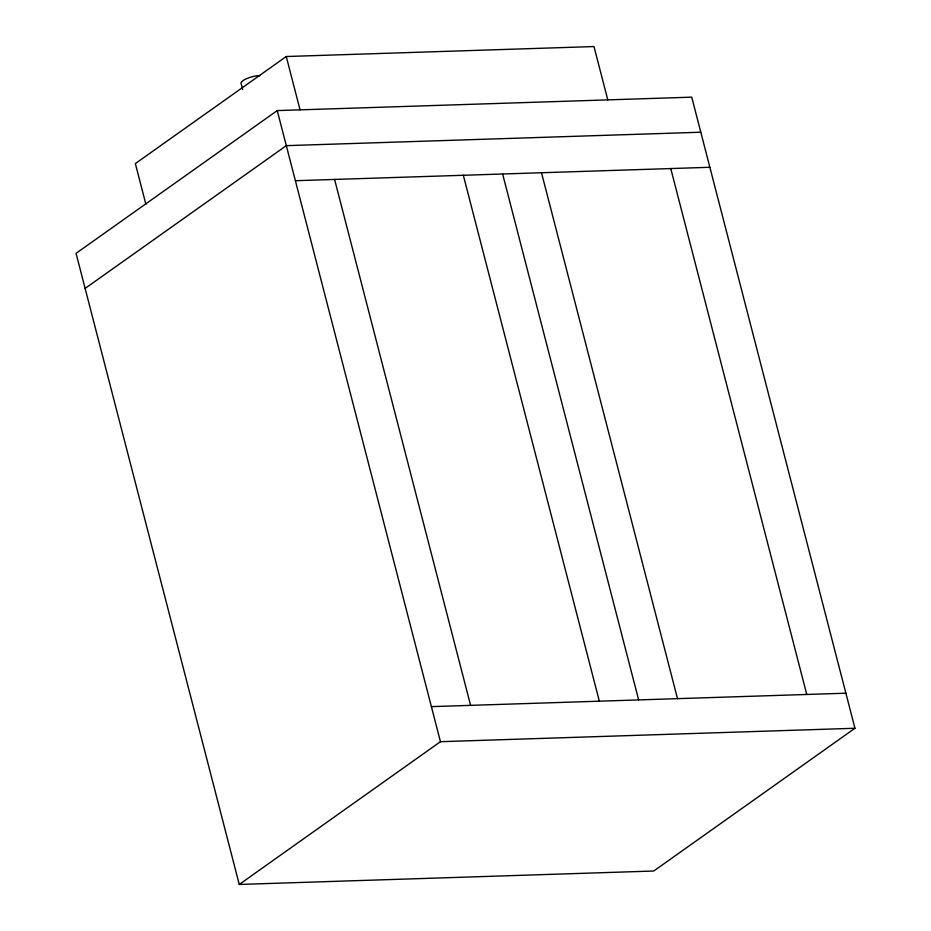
<?xml version="1.0" encoding="UTF-8"?>
<svg xmlns="http://www.w3.org/2000/svg" width="931" height="931" viewBox="0 0 931 931"><rect width="100%" height="100%" fill="white"/><g stroke="black" fill="none" stroke-linecap="round" stroke-linejoin="round"><path stroke-width="1.4" d="M607.78 99.838L594.001 46.55L286.259 56.523L135.356 163.588L145.876 204.261M277.252 110.591L76.051 253.348L239.267 884.45L653.748 871.02L854.949 728.263L691.733 97.161L277.252 110.591L440.456 741.693L239.267 884.45M85.117 288.412L286.317 145.655L700.81 132.225M259.935 75.655L257.247 75.737A12.778 3.736 -14.5 0 0 241.234 83.953L242.677 89.539M295.383 180.707L709.876 167.289M431.39 706.629L845.883 693.199M440.456 741.693L854.949 728.263M670.751 168.546L806.758 694.468M541.493 172.735L677.5 698.657M502.624 173.992L638.643 699.914M463.324 175.272L599.343 701.183M334.59 179.439L470.597 705.361M286.259 56.523L300.038 109.811"/></g></svg>
